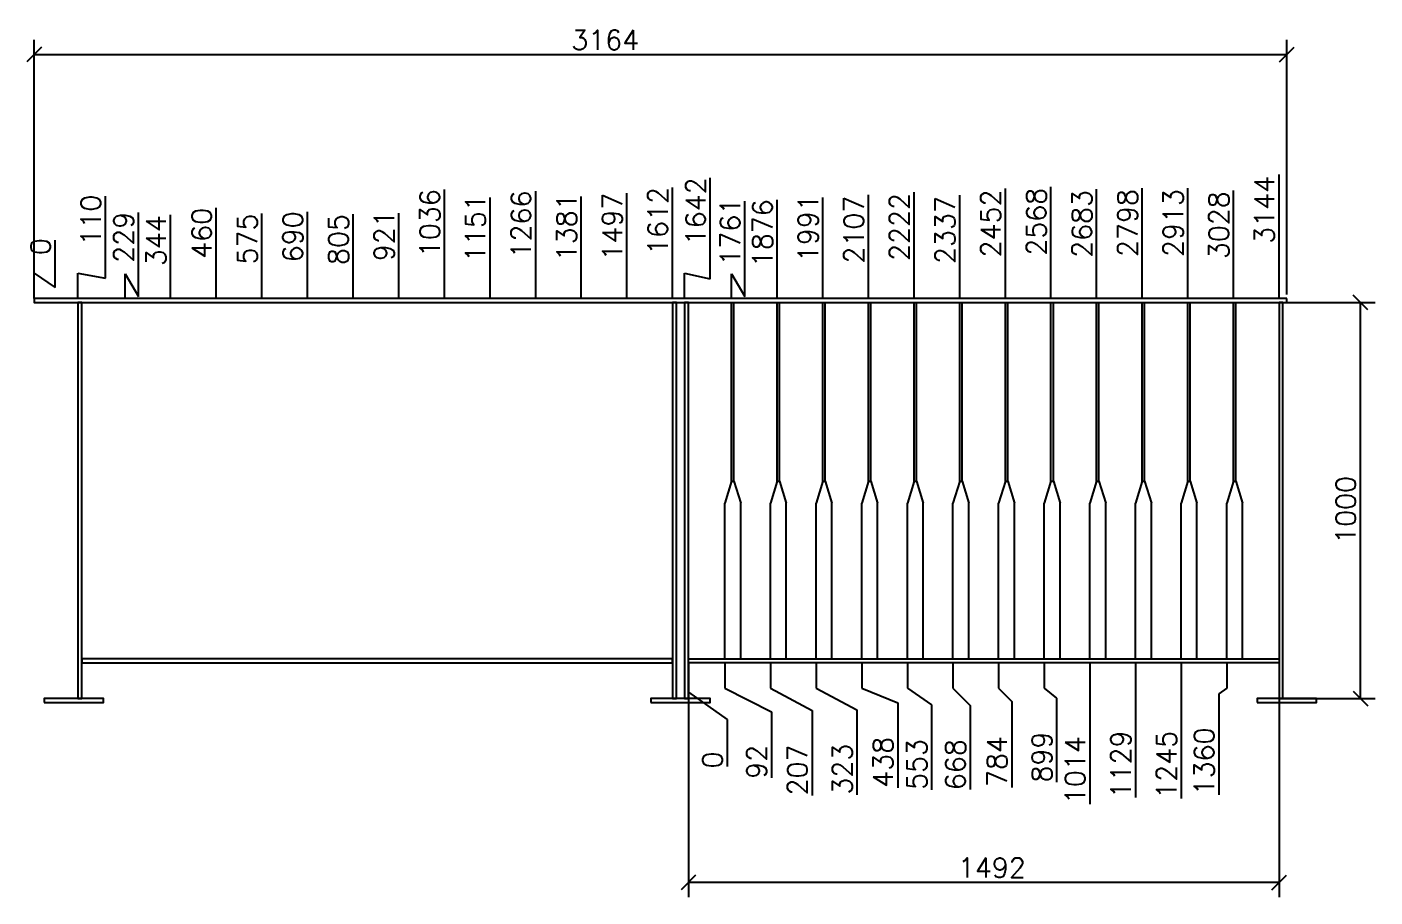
# Model space of a CAD drawing. Header units: millimetres. Extents: x -25270 to 56616, y 992 to 38275.
# Drawn here: x 14698 to 18103, y 26014 to 28211 of the extents above; entities that cross this region are included whole.
import ezdxf

# ---------------------------------------------------------------- set-up
doc = ezdxf.new("R2010")
doc.units = ezdxf.units.MM
doc.layers.add('Garde Corps', color=7, linetype='Continuous')
doc.layers.add('POTCACH', color=7, linetype='Continuous')
doc.styles.add('DETX4', font='romans.shx', dxfattribs={"height": 50})
doc.dimstyles.new('DETX4', dxfattribs={"dimtxt": 50, "dimasz": 37, "dimexe": 37, "dimexo": 10, "dimgap": 12, "dimtad": 1, "dimdec": 0, "dimdsep": 46, "dimtxsty": 'DETX4', "dimblk": 'OBLIQUE', "dimcen": 0.09, "dimadec": 0, "dimazin": 0, "dimtfac": 1, "dimtdec": 0, "dimtix": 1, "dimtofl": 0, "dimtmove": 0, "dimatfit": 3, "dimldrblk": 'OBLIQUE', "dimfxl": 1, "dimtolj": 1, "dimtzin": 0, "dimarcsym": 0})

# ---------------------------------------------------------------- blocks, each defined once
blk = doc.blocks.new('A$C643B79CD')
for p, q in [((17, 449), (17, 898)), ((23, 449), (23, 898)), ((17, 449), (23, 449)), ((0, 0), (0, 392.8)), ((40, 0), (40, 393.3))]:
    blk.add_line(p, q)
at = {"layer": 'POTCACH'}
for p, q in [((17, 449), (0, 392.8)), ((23, 449), (40, 393.3))]:
    blk.add_line(p, q, dxfattribs=at)
blk = doc.blocks.new('_OBLIQUE')
at = {"color": 0, "linetype": 'ByBlock'}
blk.add_line((-0.5, -0.5), (0.5, 0.5), dxfattribs=at)
blk = doc.blocks.new('*D363')
at = {"layer": 'Defpoints', "color": 0, "transparency": 16777216}
for p in [(16368.4, 26615.6), (17860.2, 26615.6), (16368.4, 26051.2)]:
    blk.add_point(p, dxfattribs=at)
at = {"layer": 'POTCACH', "color": 0, "lineweight": -2, "transparency": 16777216}
for p, q in [((16368.4, 26605.6), (16368.4, 26014.2)), ((17860.2, 26605.6), (17860.2, 26014.2)), ((17860.2, 26051.2), (16368.4, 26051.2))]:
    blk.add_line(p, q, dxfattribs=at)
at = {"layer": 'POTCACH', "color": 0, "lineweight": -2, "transparency": 16777216, "xscale": 37, "yscale": 37, "zscale": 37, "rotation": 180}
blk.add_blockref('_OBLIQUE', (16368.4, 26051.2), dxfattribs=at)
at = {"layer": 'POTCACH', "color": 0, "lineweight": -2, "transparency": 16777216, "xscale": 37, "yscale": 37, "zscale": 37}
blk.add_blockref('_OBLIQUE', (17860.2, 26051.2), dxfattribs=at)
at = {"layer": 'POTCACH', "color": 0, "transparency": 16777216, "insert": (17134.9, 26088.2), "char_height": 50, "attachment_point": 5, "style": 'DETX4'}
blk.add_mtext('\\A1;1492', dxfattribs=at)
blk = doc.blocks.new('*D364')
at = {"layer": 'Defpoints', "color": 0, "transparency": 16777216}
for p in [(17880.2, 28141.5), (14716.6, 27525.6), (17880.2, 27525.6)]:
    blk.add_point(p, dxfattribs=at)
at = {"layer": 'POTCACH', "color": 0, "lineweight": -2, "transparency": 16777216}
for p, q in [((14716.6, 27535.6), (14716.6, 28178.5)), ((17880.2, 27535.6), (17880.2, 28178.5)), ((14716.6, 28141.5), (17880.2, 28141.5))]:
    blk.add_line(p, q, dxfattribs=at)
at = {"layer": 'POTCACH', "color": 0, "lineweight": -2, "transparency": 16777216, "xscale": 37, "yscale": 37, "zscale": 37, "rotation": 180}
blk.add_blockref('_OBLIQUE', (14716.6, 28141.5), dxfattribs=at)
at = {"layer": 'POTCACH', "color": 0, "lineweight": -2, "transparency": 16777216, "xscale": 37, "yscale": 37, "zscale": 37}
blk.add_blockref('_OBLIQUE', (17880.2, 28141.5), dxfattribs=at)
at = {"layer": 'POTCACH', "color": 0, "transparency": 16777216, "insert": (16158.4, 28178.5), "char_height": 50, "attachment_point": 5, "style": 'DETX4'}
blk.add_mtext('\\A1;3164', dxfattribs=at)
blk = doc.blocks.new('*D346')
at = {"layer": 'Defpoints', "color": 0, "transparency": 16777216}
for p in [(14769.5, 27627.7), (14716.6, 27525.6), (14716.6, 27515.6)]:
    blk.add_point(p, dxfattribs=at)
at = {"layer": 'POTCACH', "color": 0, "lineweight": -2, "transparency": 16777216}
for p, q in [((14769.5, 27553.7), (14769.5, 27673)), ((14716.6, 27525.6), (14716.6, 27589.6)), ((14716.6, 27589.6), (14769.5, 27553.7))]:
    blk.add_line(p, q, dxfattribs=at)
at = {"layer": 'POTCACH', "color": 0, "transparency": 16777216, "insert": (14732.5, 27656.4), "char_height": 50, "attachment_point": 5, "rotation": 90, "style": 'DETX4'}
blk.add_mtext('\\A1;0', dxfattribs=at)
blk = doc.blocks.new('*D365')
at = {"layer": 'Defpoints', "color": 0, "transparency": 16777216}
for p in [(14896.3, 27650.7), (14716.6, 27525.6), (14826.6, 27515.6)]:
    blk.add_point(p, dxfattribs=at)
at = {"layer": 'POTCACH', "color": 0, "lineweight": -2, "transparency": 16777216}
for p, q in [((14896.3, 27576.7), (14896.3, 27784.2)), ((14826.6, 27525.6), (14826.6, 27589.6)), ((14826.6, 27589.6), (14896.3, 27576.7))]:
    blk.add_line(p, q, dxfattribs=at)
at = {"layer": 'POTCACH', "color": 0, "transparency": 16777216, "insert": (14859.3, 27723.5), "char_height": 50, "attachment_point": 5, "rotation": 90, "style": 'DETX4'}
blk.add_mtext('\\A1;110', dxfattribs=at)
blk = doc.blocks.new('*D366')
at = {"layer": 'Defpoints', "color": 0, "transparency": 16777216}
for p in [(16328.4, 27624.9), (14716.6, 27525.6), (16328.4, 27515.6)]:
    blk.add_point(p, dxfattribs=at)
at = {"layer": 'POTCACH', "color": 0, "lineweight": -2, "transparency": 16777216}
blk.add_line((16328.4, 27525.6), (16328.4, 27806), dxfattribs=at)
at = {"layer": 'POTCACH', "color": 0, "transparency": 16777216, "insert": (16291.4, 27721.5), "char_height": 50, "attachment_point": 5, "rotation": 90, "style": 'DETX4'}
blk.add_mtext('\\A1;1612', dxfattribs=at)
blk = doc.blocks.new('*D367')
at = {"layer": 'Defpoints', "color": 0, "transparency": 16777216}
for p in [(16423.9, 27649.2), (14716.6, 27525.6), (16358.4, 27515.6)]:
    blk.add_point(p, dxfattribs=at)
at = {"layer": 'POTCACH', "color": 0, "lineweight": -2, "transparency": 16777216}
for p, q in [((16423.9, 27575.2), (16423.9, 27830.3)), ((16358.4, 27525.6), (16358.4, 27589.6)), ((16358.4, 27589.6), (16423.9, 27575.2))]:
    blk.add_line(p, q, dxfattribs=at)
at = {"layer": 'POTCACH', "color": 0, "transparency": 16777216, "insert": (16386.9, 27745.8), "char_height": 50, "attachment_point": 5, "rotation": 90, "style": 'DETX4'}
blk.add_mtext('\\A1;1642', dxfattribs=at)
blk = doc.blocks.new('*D368')
at = {"layer": 'Defpoints', "color": 0, "transparency": 16777216}
for p in [(16511.2, 27605.1), (14716.6, 27525.6), (16477.6, 27513.6)]:
    blk.add_point(p, dxfattribs=at)
at = {"layer": 'POTCACH', "color": 0, "lineweight": -2, "transparency": 16777216}
for p, q in [((16511.2, 27531.1), (16511.2, 27771.8)), ((16477.6, 27523.6), (16477.6, 27587.6)), ((16477.6, 27587.6), (16511.2, 27531.1))]:
    blk.add_line(p, q, dxfattribs=at)
at = {"layer": 'POTCACH', "color": 0, "transparency": 16777216, "insert": (16474.2, 27694.4), "char_height": 50, "attachment_point": 5, "rotation": 90, "style": 'DETX4'}
blk.add_mtext('\\A1;1761', dxfattribs=at)
blk = doc.blocks.new('*D369')
at = {"layer": 'Defpoints', "color": 0, "transparency": 16777216}
for p in [(16592.8, 27594), (14716.6, 27525.6), (16592.8, 27513.6)]:
    blk.add_point(p, dxfattribs=at)
at = {"layer": 'POTCACH', "color": 0, "lineweight": -2, "transparency": 16777216}
blk.add_line((16592.8, 27523.6), (16592.8, 27775.1), dxfattribs=at)
at = {"layer": 'POTCACH', "color": 0, "transparency": 16777216, "insert": (16555.8, 27690.5), "char_height": 50, "attachment_point": 5, "rotation": 90, "style": 'DETX4'}
blk.add_mtext('\\A1;1876', dxfattribs=at)
blk = doc.blocks.new('*D370')
at = {"layer": 'Defpoints', "color": 0, "transparency": 16777216}
for p in [(16708, 27613.9), (14716.6, 27525.6), (16708, 27513.6)]:
    blk.add_point(p, dxfattribs=at)
at = {"layer": 'POTCACH', "color": 0, "lineweight": -2, "transparency": 16777216}
blk.add_line((16708, 27523.6), (16708, 27780.6), dxfattribs=at)
at = {"layer": 'POTCACH', "color": 0, "transparency": 16777216, "insert": (16671, 27703.3), "char_height": 50, "attachment_point": 5, "rotation": 90, "style": 'DETX4'}
blk.add_mtext('\\A1;1991', dxfattribs=at)
blk = doc.blocks.new('*D371')
at = {"layer": 'Defpoints', "color": 0, "transparency": 16777216}
for p in [(16823.3, 27599.5), (14716.6, 27525.6), (16823.3, 27513.6)]:
    blk.add_point(p, dxfattribs=at)
at = {"layer": 'POTCACH', "color": 0, "lineweight": -2, "transparency": 16777216}
blk.add_line((16823.3, 27523.6), (16823.3, 27787.7), dxfattribs=at)
at = {"layer": 'POTCACH', "color": 0, "transparency": 16777216, "insert": (16786.3, 27699.6), "char_height": 50, "attachment_point": 5, "rotation": 90, "style": 'DETX4'}
blk.add_mtext('\\A1;2107', dxfattribs=at)
blk = doc.blocks.new('*D372')
at = {"layer": 'Defpoints', "color": 0, "transparency": 16777216}
for p in [(16938.5, 27606.2), (14716.6, 27525.6), (16938.5, 27513.6)]:
    blk.add_point(p, dxfattribs=at)
at = {"layer": 'POTCACH', "color": 0, "lineweight": -2, "transparency": 16777216}
blk.add_line((16938.5, 27523.6), (16938.5, 27794.3), dxfattribs=at)
at = {"layer": 'POTCACH', "color": 0, "transparency": 16777216, "insert": (16901.5, 27706.3), "char_height": 50, "attachment_point": 5, "rotation": 90, "style": 'DETX4'}
blk.add_mtext('\\A1;2222', dxfattribs=at)
blk = doc.blocks.new('*D373')
at = {"layer": 'Defpoints', "color": 0, "transparency": 16777216}
for p in [(17053.7, 27598.4), (14716.6, 27525.6), (17053.7, 27513.6)]:
    blk.add_point(p, dxfattribs=at)
at = {"layer": 'POTCACH', "color": 0, "lineweight": -2, "transparency": 16777216}
blk.add_line((17053.7, 27523.6), (17053.7, 27786.6), dxfattribs=at)
at = {"layer": 'POTCACH', "color": 0, "transparency": 16777216, "insert": (17016.7, 27698.5), "char_height": 50, "attachment_point": 5, "rotation": 90, "style": 'DETX4'}
blk.add_mtext('\\A1;2337', dxfattribs=at)
blk = doc.blocks.new('*D374')
at = {"layer": 'Defpoints', "color": 0, "transparency": 16777216}
for p in [(17169, 27615), (14716.6, 27525.6), (17169, 27513.6)]:
    blk.add_point(p, dxfattribs=at)
at = {"layer": 'POTCACH', "color": 0, "lineweight": -2, "transparency": 16777216}
blk.add_line((17169, 27523.6), (17169, 27803.2), dxfattribs=at)
at = {"layer": 'POTCACH', "color": 0, "transparency": 16777216, "insert": (17132, 27715.1), "char_height": 50, "attachment_point": 5, "rotation": 90, "style": 'DETX4'}
blk.add_mtext('\\A1;2452', dxfattribs=at)
blk = doc.blocks.new('*D375')
at = {"layer": 'Defpoints', "color": 0, "transparency": 16777216}
for p in [(17284.2, 27619.4), (14716.6, 27525.6), (17284.2, 27513.6)]:
    blk.add_point(p, dxfattribs=at)
at = {"layer": 'POTCACH', "color": 0, "lineweight": -2, "transparency": 16777216}
blk.add_line((17284.2, 27523.6), (17284.2, 27807.6), dxfattribs=at)
at = {"layer": 'POTCACH', "color": 0, "transparency": 16777216, "insert": (17247.2, 27719.5), "char_height": 50, "attachment_point": 5, "rotation": 90, "style": 'DETX4'}
blk.add_mtext('\\A1;2568', dxfattribs=at)
blk = doc.blocks.new('*D376')
at = {"layer": 'Defpoints', "color": 0, "transparency": 16777216}
for p in [(17399.4, 27613.9), (14716.6, 27525.6), (17399.4, 27513.6)]:
    blk.add_point(p, dxfattribs=at)
at = {"layer": 'POTCACH', "color": 0, "lineweight": -2, "transparency": 16777216}
blk.add_line((17399.4, 27523.6), (17399.4, 27802.1), dxfattribs=at)
at = {"layer": 'POTCACH', "color": 0, "transparency": 16777216, "insert": (17362.4, 27714), "char_height": 50, "attachment_point": 5, "rotation": 90, "style": 'DETX4'}
blk.add_mtext('\\A1;2683', dxfattribs=at)
blk = doc.blocks.new('*D377')
at = {"layer": 'Defpoints', "color": 0, "transparency": 16777216}
for p in [(17514.7, 27616.1), (14716.6, 27525.6), (17514.7, 27513.6)]:
    blk.add_point(p, dxfattribs=at)
at = {"layer": 'POTCACH', "color": 0, "lineweight": -2, "transparency": 16777216}
blk.add_line((17514.7, 27523.6), (17514.7, 27804.3), dxfattribs=at)
at = {"layer": 'POTCACH', "color": 0, "transparency": 16777216, "insert": (17477.7, 27716.2), "char_height": 50, "attachment_point": 5, "rotation": 90, "style": 'DETX4'}
blk.add_mtext('\\A1;2798', dxfattribs=at)
blk = doc.blocks.new('*D378')
at = {"layer": 'Defpoints', "color": 0, "transparency": 16777216}
for p in [(17629.9, 27616.1), (14716.6, 27525.6), (17629.9, 27513.6)]:
    blk.add_point(p, dxfattribs=at)
at = {"layer": 'POTCACH', "color": 0, "lineweight": -2, "transparency": 16777216}
blk.add_line((17629.9, 27523.6), (17629.9, 27804.3), dxfattribs=at)
at = {"layer": 'POTCACH', "color": 0, "transparency": 16777216, "insert": (17592.9, 27716.2), "char_height": 50, "attachment_point": 5, "rotation": 90, "style": 'DETX4'}
blk.add_mtext('\\A1;2913', dxfattribs=at)
blk = doc.blocks.new('*D379')
at = {"layer": 'Defpoints', "color": 0, "transparency": 16777216}
for p in [(17745.1, 27610.6), (14716.6, 27525.6), (17745.1, 27513.6)]:
    blk.add_point(p, dxfattribs=at)
at = {"layer": 'POTCACH', "color": 0, "lineweight": -2, "transparency": 16777216}
blk.add_line((17745.1, 27523.6), (17745.1, 27798.7), dxfattribs=at)
at = {"layer": 'POTCACH', "color": 0, "transparency": 16777216, "insert": (17708.1, 27710.7), "char_height": 50, "attachment_point": 5, "rotation": 90, "style": 'DETX4'}
blk.add_mtext('\\A1;3028', dxfattribs=at)
blk = doc.blocks.new('*D380')
at = {"layer": 'Defpoints', "color": 0, "transparency": 16777216}
for p in [(17860.1, 27648.1), (14716.6, 27525.6), (17860.1, 27513.6)]:
    blk.add_point(p, dxfattribs=at)
at = {"layer": 'POTCACH', "color": 0, "lineweight": -2, "transparency": 16777216}
blk.add_line((17860.1, 27523.6), (17860.1, 27838.7), dxfattribs=at)
at = {"layer": 'POTCACH', "color": 0, "transparency": 16777216, "insert": (17823.1, 27749.4), "char_height": 50, "attachment_point": 5, "rotation": 90, "style": 'DETX4'}
blk.add_mtext('\\A1;3144', dxfattribs=at)
blk = doc.blocks.new('*D347')
at = {"layer": 'Defpoints', "color": 0, "transparency": 16777216}
for p in [(14979.4, 27605.1), (14716.6, 27520.6), (14945.8, 27513.6)]:
    blk.add_point(p, dxfattribs=at)
at = {"layer": 'POTCACH', "color": 0, "lineweight": -2, "transparency": 16777216}
for p, q in [((14979.4, 27531.1), (14979.4, 27743.2)), ((14945.8, 27523.6), (14945.8, 27587.6)), ((14945.8, 27587.6), (14979.4, 27531.1))]:
    blk.add_line(p, q, dxfattribs=at)
at = {"layer": 'POTCACH', "color": 0, "transparency": 16777216, "insert": (14942.4, 27680.1), "char_height": 50, "attachment_point": 5, "rotation": 90, "style": 'DETX4'}
blk.add_mtext('\\A1;229', dxfattribs=at)
blk = doc.blocks.new('*D348')
at = {"layer": 'Defpoints', "color": 0, "transparency": 16777216}
for p in [(15061, 27594), (14716.6, 27520.6), (15061, 27513.6)]:
    blk.add_point(p, dxfattribs=at)
at = {"layer": 'POTCACH', "color": 0, "lineweight": -2, "transparency": 16777216}
blk.add_line((15061, 27523.6), (15061, 27737), dxfattribs=at)
at = {"layer": 'POTCACH', "color": 0, "transparency": 16777216, "insert": (15024, 27671.5), "char_height": 50, "attachment_point": 5, "rotation": 90, "style": 'DETX4'}
blk.add_mtext('\\A1;344', dxfattribs=at)
blk = doc.blocks.new('*D349')
at = {"layer": 'Defpoints', "color": 0, "transparency": 16777216}
for p in [(15176.3, 27613.9), (14716.6, 27520.6), (15176.3, 27513.6)]:
    blk.add_point(p, dxfattribs=at)
at = {"layer": 'POTCACH', "color": 0, "lineweight": -2, "transparency": 16777216}
blk.add_line((15176.3, 27523.6), (15176.3, 27754.5), dxfattribs=at)
at = {"layer": 'POTCACH', "color": 0, "transparency": 16777216, "insert": (15139.3, 27690.2), "char_height": 50, "attachment_point": 5, "rotation": 90, "style": 'DETX4'}
blk.add_mtext('\\A1;460', dxfattribs=at)
blk = doc.blocks.new('*D350')
at = {"layer": 'Defpoints', "color": 0, "transparency": 16777216}
for p in [(15291.5, 27599.5), (14716.6, 27520.6), (15291.5, 27513.6)]:
    blk.add_point(p, dxfattribs=at)
at = {"layer": 'POTCACH', "color": 0, "lineweight": -2, "transparency": 16777216}
blk.add_line((15291.5, 27523.6), (15291.5, 27740.1), dxfattribs=at)
at = {"layer": 'POTCACH', "color": 0, "transparency": 16777216, "insert": (15254.5, 27675.8), "char_height": 50, "attachment_point": 5, "rotation": 90, "style": 'DETX4'}
blk.add_mtext('\\A1;575', dxfattribs=at)
blk = doc.blocks.new('*D351')
at = {"layer": 'Defpoints', "color": 0, "transparency": 16777216}
for p in [(15406.7, 27606.2), (14716.6, 27520.6), (15406.7, 27513.6)]:
    blk.add_point(p, dxfattribs=at)
at = {"layer": 'POTCACH', "color": 0, "lineweight": -2, "transparency": 16777216}
blk.add_line((15406.7, 27523.6), (15406.7, 27744.3), dxfattribs=at)
at = {"layer": 'POTCACH', "color": 0, "transparency": 16777216, "insert": (15369.7, 27681.3), "char_height": 50, "attachment_point": 5, "rotation": 90, "style": 'DETX4'}
blk.add_mtext('\\A1;690', dxfattribs=at)
blk = doc.blocks.new('*D352')
at = {"layer": 'Defpoints', "color": 0, "transparency": 16777216}
for p in [(15521.9, 27598.4), (14716.6, 27520.6), (15521.9, 27513.6)]:
    blk.add_point(p, dxfattribs=at)
at = {"layer": 'POTCACH', "color": 0, "lineweight": -2, "transparency": 16777216}
blk.add_line((15521.9, 27523.6), (15521.9, 27739), dxfattribs=at)
at = {"layer": 'POTCACH', "color": 0, "transparency": 16777216, "insert": (15484.9, 27674.7), "char_height": 50, "attachment_point": 5, "rotation": 90, "style": 'DETX4'}
blk.add_mtext('\\A1;805', dxfattribs=at)
blk = doc.blocks.new('*D353')
at = {"layer": 'Defpoints', "color": 0, "transparency": 16777216}
for p in [(15637.2, 27615), (14716.6, 27520.6), (15637.2, 27513.6)]:
    blk.add_point(p, dxfattribs=at)
at = {"layer": 'POTCACH', "color": 0, "lineweight": -2, "transparency": 16777216}
blk.add_line((15637.2, 27523.6), (15637.2, 27741.3), dxfattribs=at)
at = {"layer": 'POTCACH', "color": 0, "transparency": 16777216, "insert": (15600.2, 27684.1), "char_height": 50, "attachment_point": 5, "rotation": 90, "style": 'DETX4'}
blk.add_mtext('\\A1;921', dxfattribs=at)
blk = doc.blocks.new('*D354')
at = {"layer": 'Defpoints', "color": 0, "transparency": 16777216}
for p in [(15752.4, 27619.4), (14716.6, 27520.6), (15752.4, 27513.6)]:
    blk.add_point(p, dxfattribs=at)
at = {"layer": 'POTCACH', "color": 0, "lineweight": -2, "transparency": 16777216}
blk.add_line((15752.4, 27523.6), (15752.4, 27800.5), dxfattribs=at)
at = {"layer": 'POTCACH', "color": 0, "transparency": 16777216, "insert": (15715.4, 27715.9), "char_height": 50, "attachment_point": 5, "rotation": 90, "style": 'DETX4'}
blk.add_mtext('\\A1;1036', dxfattribs=at)
blk = doc.blocks.new('*D355')
at = {"layer": 'Defpoints', "color": 0, "transparency": 16777216}
for p in [(15867.6, 27613.9), (14716.6, 27520.6), (15867.6, 27513.6)]:
    blk.add_point(p, dxfattribs=at)
at = {"layer": 'POTCACH', "color": 0, "lineweight": -2, "transparency": 16777216}
blk.add_line((15867.6, 27523.6), (15867.6, 27780.6), dxfattribs=at)
at = {"layer": 'POTCACH', "color": 0, "transparency": 16777216, "insert": (15830.6, 27703.3), "char_height": 50, "attachment_point": 5, "rotation": 90, "style": 'DETX4'}
blk.add_mtext('\\A1;1151', dxfattribs=at)
blk = doc.blocks.new('*D356')
at = {"layer": 'Defpoints', "color": 0, "transparency": 16777216}
for p in [(15982.9, 27616.1), (14716.6, 27520.6), (15982.9, 27513.6)]:
    blk.add_point(p, dxfattribs=at)
at = {"layer": 'POTCACH', "color": 0, "lineweight": -2, "transparency": 16777216}
blk.add_line((15982.9, 27523.6), (15982.9, 27797.1), dxfattribs=at)
at = {"layer": 'POTCACH', "color": 0, "transparency": 16777216, "insert": (15945.9, 27712.6), "char_height": 50, "attachment_point": 5, "rotation": 90, "style": 'DETX4'}
blk.add_mtext('\\A1;1266', dxfattribs=at)
blk = doc.blocks.new('*D357')
at = {"layer": 'Defpoints', "color": 0, "transparency": 16777216}
for p in [(16098.1, 27616.1), (14716.6, 27520.6), (16098.1, 27513.6)]:
    blk.add_point(p, dxfattribs=at)
at = {"layer": 'POTCACH', "color": 0, "lineweight": -2, "transparency": 16777216}
blk.add_line((16098.1, 27523.6), (16098.1, 27782.8), dxfattribs=at)
at = {"layer": 'POTCACH', "color": 0, "transparency": 16777216, "insert": (16061.1, 27705.5), "char_height": 50, "attachment_point": 5, "rotation": 90, "style": 'DETX4'}
blk.add_mtext('\\A1;1381', dxfattribs=at)
blk = doc.blocks.new('*D358')
at = {"layer": 'Defpoints', "color": 0, "transparency": 16777216}
for p in [(16213.3, 27610.6), (14716.6, 27520.6), (16213.3, 27513.6)]:
    blk.add_point(p, dxfattribs=at)
at = {"layer": 'POTCACH', "color": 0, "lineweight": -2, "transparency": 16777216}
blk.add_line((16213.3, 27523.6), (16213.3, 27791.6), dxfattribs=at)
at = {"layer": 'POTCACH', "color": 0, "transparency": 16777216, "insert": (16176.3, 27707.1), "char_height": 50, "attachment_point": 5, "rotation": 90, "style": 'DETX4'}
blk.add_mtext('\\A1;1497', dxfattribs=at)
blk = doc.blocks.new('*D359')
at = {"layer": 'Defpoints', "color": 0, "transparency": 16777216}
for p in [(16368.4, 26615.6), (16368.4, 26605.6), (16466.4, 26388.8)]:
    blk.add_point(p, dxfattribs=at)
at = {"layer": 'POTCACH', "color": 0, "lineweight": -2, "transparency": 16777216}
for p, q in [((16368.4, 26595.6), (16368.4, 26531.6)), ((16368.4, 26531.6), (16466.4, 26462.8)), ((16466.4, 26462.8), (16466.4, 26343.4))]:
    blk.add_line(p, q, dxfattribs=at)
at = {"layer": 'POTCACH', "color": 0, "transparency": 16777216, "insert": (16429.4, 26360.1), "char_height": 50, "attachment_point": 5, "rotation": 90, "style": 'DETX4'}
blk.add_mtext('\\A1;0', dxfattribs=at)
blk = doc.blocks.new('*D381')
at = {"layer": 'Defpoints', "color": 0, "transparency": 16777216}
for p in [(16368.4, 26615.6), (16460.6, 26615.6), (16578, 26407.9)]:
    blk.add_point(p, dxfattribs=at)
at = {"layer": 'POTCACH', "color": 0, "lineweight": -2, "transparency": 16777216}
for p, q in [((16460.6, 26605.6), (16460.6, 26541.6)), ((16460.6, 26541.6), (16578, 26481.9)), ((16578, 26481.9), (16578, 26315))]:
    blk.add_line(p, q, dxfattribs=at)
at = {"layer": 'POTCACH', "color": 0, "transparency": 16777216, "insert": (16541, 26355.5), "char_height": 50, "attachment_point": 5, "rotation": 90, "style": 'DETX4'}
blk.add_mtext('\\A1;92', dxfattribs=at)
blk = doc.blocks.new('*D360')
at = {"layer": 'Defpoints', "color": 0, "transparency": 16777216}
for p in [(16368.4, 26615.6), (16575.8, 26615.6), (16680.8, 26411.4)]:
    blk.add_point(p, dxfattribs=at)
at = {"layer": 'POTCACH', "color": 0, "lineweight": -2, "transparency": 16777216}
for p, q in [((16575.8, 26605.6), (16575.8, 26541.6)), ((16575.8, 26541.6), (16680.8, 26485.4)), ((16680.8, 26485.4), (16680.8, 26270.8))]:
    blk.add_line(p, q, dxfattribs=at)
at = {"layer": 'POTCACH', "color": 0, "transparency": 16777216, "insert": (16643.8, 26335.1), "char_height": 50, "attachment_point": 5, "rotation": 90, "style": 'DETX4'}
blk.add_mtext('\\A1;207', dxfattribs=at)
blk = doc.blocks.new('*D361')
at = {"layer": 'Defpoints', "color": 0, "transparency": 16777216}
for p in [(16368.4, 26615.6), (16691, 26615.6), (16794.2, 26413.2)]:
    blk.add_point(p, dxfattribs=at)
at = {"layer": 'POTCACH', "color": 0, "lineweight": -2, "transparency": 16777216}
for p, q in [((16691, 26605.6), (16691, 26541.6)), ((16691, 26541.6), (16794.2, 26487.2)), ((16794.2, 26487.2), (16794.2, 26272.6))]:
    blk.add_line(p, q, dxfattribs=at)
at = {"layer": 'POTCACH', "color": 0, "transparency": 16777216, "insert": (16757.2, 26336.9), "char_height": 50, "attachment_point": 5, "rotation": 90, "style": 'DETX4'}
blk.add_mtext('\\A1;323', dxfattribs=at)
blk = doc.blocks.new('*D362')
at = {"layer": 'Defpoints', "color": 0, "transparency": 16777216}
for p in [(16368.4, 26615.6), (16806.3, 26615.6), (16897.1, 26430.6)]:
    blk.add_point(p, dxfattribs=at)
at = {"layer": 'POTCACH', "color": 0, "lineweight": -2, "transparency": 16777216}
for p, q in [((16806.3, 26605.6), (16806.3, 26541.6)), ((16806.3, 26541.6), (16897.1, 26504.6)), ((16897.1, 26504.6), (16897.1, 26290))]:
    blk.add_line(p, q, dxfattribs=at)
at = {"layer": 'POTCACH', "color": 0, "transparency": 16777216, "insert": (16860.1, 26354.3), "char_height": 50, "attachment_point": 5, "rotation": 90, "style": 'DETX4'}
blk.add_mtext('\\A1;438', dxfattribs=at)
blk = doc.blocks.new('*D382')
at = {"layer": 'Defpoints', "color": 0, "transparency": 16777216}
for p in [(16368.4, 26615.6), (16921.5, 26615.6), (16982.5, 26425.3)]:
    blk.add_point(p, dxfattribs=at)
at = {"layer": 'POTCACH', "color": 0, "lineweight": -2, "transparency": 16777216}
for p, q in [((16921.5, 26605.6), (16921.5, 26541.6)), ((16921.5, 26541.6), (16982.5, 26499.3)), ((16982.5, 26499.3), (16982.5, 26284.8))]:
    blk.add_line(p, q, dxfattribs=at)
at = {"layer": 'POTCACH', "color": 0, "transparency": 16777216, "insert": (16945.5, 26349.1), "char_height": 50, "attachment_point": 5, "rotation": 90, "style": 'DETX4'}
blk.add_mtext('\\A1;553', dxfattribs=at)
blk = doc.blocks.new('*D383')
at = {"layer": 'Defpoints', "color": 0, "transparency": 16777216}
for p in [(16368.4, 26615.6), (17036.7, 26615.6), (17080.1, 26423.6)]:
    blk.add_point(p, dxfattribs=at)
at = {"layer": 'POTCACH', "color": 0, "lineweight": -2, "transparency": 16777216}
for p, q in [((17036.7, 26605.6), (17036.7, 26541.6)), ((17036.7, 26541.6), (17080.1, 26497.6)), ((17080.1, 26497.6), (17080.1, 26285.4))]:
    blk.add_line(p, q, dxfattribs=at)
at = {"layer": 'POTCACH', "color": 0, "transparency": 16777216, "insert": (17043.1, 26348.5), "char_height": 50, "attachment_point": 5, "rotation": 90, "style": 'DETX4'}
blk.add_mtext('\\A1;668', dxfattribs=at)
blk = doc.blocks.new('*D384')
at = {"layer": 'Defpoints', "color": 0, "transparency": 16777216}
for p in [(16368.4, 26615.6), (17152, 26615.6), (17185.1, 26434)]:
    blk.add_point(p, dxfattribs=at)
at = {"layer": 'POTCACH', "color": 0, "lineweight": -2, "transparency": 16777216}
for p, q in [((17152, 26605.6), (17152, 26541.6)), ((17152, 26541.6), (17185.1, 26508)), ((17185.1, 26508), (17185.1, 26291.1))]:
    blk.add_line(p, q, dxfattribs=at)
at = {"layer": 'POTCACH', "color": 0, "transparency": 16777216, "insert": (17148.1, 26356.5), "char_height": 50, "attachment_point": 5, "rotation": 90, "style": 'DETX4'}
blk.add_mtext('\\A1;784', dxfattribs=at)
blk = doc.blocks.new('*D385')
at = {"layer": 'Defpoints', "color": 0, "transparency": 16777216}
for p in [(16368.4, 26615.6), (17267.2, 26615.6), (17298.4, 26442.7)]:
    blk.add_point(p, dxfattribs=at)
at = {"layer": 'POTCACH', "color": 0, "lineweight": -2, "transparency": 16777216}
for p, q in [((17267.2, 26605.6), (17267.2, 26541.6)), ((17267.2, 26541.6), (17298.4, 26516.7)), ((17298.4, 26516.7), (17298.4, 26304.5))]:
    blk.add_line(p, q, dxfattribs=at)
at = {"layer": 'POTCACH', "color": 0, "transparency": 16777216, "insert": (17261.4, 26367.6), "char_height": 50, "attachment_point": 5, "rotation": 90, "style": 'DETX4'}
blk.add_mtext('\\A1;899', dxfattribs=at)
blk = doc.blocks.new('*D386')
at = {"layer": 'Defpoints', "color": 0, "transparency": 16777216}
for p in [(16368.4, 26615.6), (17382.4, 26615.6), (17382.4, 26432.3)]:
    blk.add_point(p, dxfattribs=at)
at = {"layer": 'POTCACH', "color": 0, "lineweight": -2, "transparency": 16777216}
blk.add_line((17382.4, 26605.6), (17382.4, 26248.9), dxfattribs=at)
at = {"layer": 'POTCACH', "color": 0, "transparency": 16777216, "insert": (17345.4, 26334.6), "char_height": 50, "attachment_point": 5, "rotation": 90, "style": 'DETX4'}
blk.add_mtext('\\A1;1014', dxfattribs=at)
blk = doc.blocks.new('*D387')
at = {"layer": 'Defpoints', "color": 0, "transparency": 16777216}
for p in [(16368.4, 26615.6), (17497.7, 26615.6), (17497.7, 26444.5)]:
    blk.add_point(p, dxfattribs=at)
at = {"layer": 'POTCACH', "color": 0, "lineweight": -2, "transparency": 16777216}
blk.add_line((17497.7, 26605.6), (17497.7, 26265.8), dxfattribs=at)
at = {"layer": 'POTCACH', "color": 0, "transparency": 16777216, "insert": (17460.7, 26349.1), "char_height": 50, "attachment_point": 5, "rotation": 90, "style": 'DETX4'}
blk.add_mtext('\\A1;1129', dxfattribs=at)
blk = doc.blocks.new('*D388')
at = {"layer": 'Defpoints', "color": 0, "transparency": 16777216}
for p in [(16368.4, 26615.6), (17612.9, 26615.6), (17612.9, 26444.5)]:
    blk.add_point(p, dxfattribs=at)
at = {"layer": 'POTCACH', "color": 0, "lineweight": -2, "transparency": 16777216}
blk.add_line((17612.9, 26605.6), (17612.9, 26263.4), dxfattribs=at)
at = {"layer": 'POTCACH', "color": 0, "transparency": 16777216, "insert": (17575.9, 26348), "char_height": 50, "attachment_point": 5, "rotation": 90, "style": 'DETX4'}
blk.add_mtext('\\A1;1245', dxfattribs=at)
blk = doc.blocks.new('*D389')
at = {"layer": 'Defpoints', "color": 0, "transparency": 16777216}
for p in [(16368.4, 26615.6), (17728.1, 26615.6), (17708.2, 26453.2)]:
    blk.add_point(p, dxfattribs=at)
at = {"layer": 'POTCACH', "color": 0, "lineweight": -2, "transparency": 16777216}
for p, q in [((17728.1, 26605.6), (17728.1, 26541.6)), ((17728.1, 26541.6), (17708.2, 26527.2)), ((17708.2, 26527.2), (17708.2, 26272.1))]:
    blk.add_line(p, q, dxfattribs=at)
at = {"layer": 'POTCACH', "color": 0, "transparency": 16777216, "insert": (17671.2, 26356.7), "char_height": 50, "attachment_point": 5, "rotation": 90, "style": 'DETX4'}
blk.add_mtext('\\A1;1360', dxfattribs=at)
blk = doc.blocks.new('*D390')
at = {"layer": 'Defpoints', "color": 0, "transparency": 16777216}
for p in [(17860.1, 27515.6), (18065.6, 27515.6), (17860.1, 26515.6)]:
    blk.add_point(p, dxfattribs=at)
at = {"layer": 'POTCACH', "color": 0, "lineweight": -2, "transparency": 16777216}
for p, q in [((17870.1, 27515.6), (18102.6, 27515.6)), ((18065.6, 26515.6), (18065.6, 27515.6)), ((17870.1, 26515.6), (18102.6, 26515.6))]:
    blk.add_line(p, q, dxfattribs=at)
at = {"layer": 'POTCACH', "color": 0, "lineweight": -2, "transparency": 16777216, "xscale": 37, "yscale": 37, "zscale": 37}
for p, rotation in [((18065.6, 27515.6), 90), ((18065.6, 26515.6), 270)]:
    blk.add_blockref('_OBLIQUE', p, dxfattribs=dict(at, rotation=rotation))
at = {"layer": 'POTCACH', "color": 0, "transparency": 16777216, "insert": (18028.6, 26991.8), "char_height": 50, "attachment_point": 5, "rotation": 90, "style": 'DETX4'}
blk.add_mtext('\\A1;1000', dxfattribs=at)

msp = doc.modelspace()

# ---------------------------------------------------------------- linework, layer by layer
at = {"layer": 'POTCACH'}
for points in [[(17880.2, 27525.6), (14716.6, 27525.6), (14716.6, 27515.6), (17880.2, 27515.6)], [(14826.6, 26515.6), (14836.6, 26515.6), (14836.6, 27515.6), (14826.6, 27515.6)], [(16328.4, 26515.6), (16338.4, 26515.6), (16338.4, 27515.6), (16328.4, 27515.6)], [(16358.4, 26515.6), (16368.4, 26515.6), (16368.4, 27515.6), (16358.4, 27515.6)], [(17860.1, 26515.6), (17870.1, 26515.6), (17870.1, 27515.6), (17860.1, 27515.6)], [(16328.5, 26615.6), (14836.7, 26615.6), (14836.7, 26605.6), (16328.5, 26605.6)], [(16368.4, 26615.6), (17860.2, 26615.6), (17860.2, 26605.6), (16368.4, 26605.6)], [(14741.6, 26505.6), (14891.6, 26505.6), (14891.6, 26515.6), (14741.6, 26515.6)], [(16273.4, 26505.6), (16423.4, 26505.6), (16423.4, 26515.6), (16273.4, 26515.6)], [(17805.2, 26505.6), (17955.2, 26505.6), (17955.2, 26515.6), (17805.2, 26515.6)]]:
    msp.add_lwpolyline(points, close=True, dxfattribs=at)

# ---------------------------------------------------------------- block references
at = {"layer": 'Garde Corps'}
for p in [(16460.6, 26615.6), (16575.8, 26615.6), (16691, 26615.6), (16806.3, 26615.6), (16921.5, 26615.6), (17036.7, 26615.6), (17152, 26615.6), (17267.2, 26615.6), (17382.4, 26615.6), (17497.7, 26615.6), (17612.9, 26615.6), (17728.1, 26615.6)]:
    msp.add_blockref('A$C643B79CD', p, dxfattribs=at)

# ---------------------------------------------------------------- dimensions: what is measured, and where the dimension line sits
at = {"layer": 'POTCACH'}
for base, p1, p2, picture, middle in [((17880.2, 28141.5), (14716.6, 27525.6), (17880.2, 27525.6), '*D364', (16158.4, 28141.5)), ((16368.4, 26051.2), (17860.2, 26615.6), (16368.4, 26615.6), '*D363', (17134.9, 26051.2))]:
    dim = msp.add_linear_dim(base=base, p1=p1, p2=p2, dimstyle='DETX4', dxfattribs=at)
    dim.commit()
    dim.dimension.update_dxf_attribs({"geometry": picture, "text_midpoint": middle, "dimtype": 160})
for feature_location, offset, origin, picture, middle in [((17860.1361, 27513.5838), (0, 134.5286), (14716.6317, 27525.5838), '*D380', (17823.1361, 27749.3982)), ((16358.4, 27515.6), (65.5, 133.6), (14716.6, 27525.6), '*D367', (16386.9, 27745.8)), ((17284.2, 27513.6), (0, 105.8), (14716.6, 27525.6), '*D375', (17247.2, 27719.5)), ((16328.4, 27515.6), (0, 109.3), (14716.6, 27525.6), '*D366', (16291.4, 27721.5)), ((17514.7, 27513.6), (0, 102.5), (14716.6, 27525.6), '*D377', (17477.7, 27716.2)), ((17629.9, 27513.6), (0, 102.5), (14716.6, 27525.6), '*D378', (17592.9, 27716.2)), ((17169, 27513.6), (0, 101.4), (14716.6, 27525.6), '*D374', (17132, 27715.1)), ((17399.4, 27513.6), (0, 100.3), (14716.6, 27525.6), '*D376', (17362.4, 27714)), ((15752.4, 27513.6), (0, 105.8), (14716.6, 27520.6), '*D354', (15715.4, 27715.9)), ((17745.1104, 27513.5838), (0, 96.975), (14716.6317, 27525.5838), '*D379', (17708.1104, 27710.6541)), ((15982.9, 27513.6), (0, 102.5), (14716.6, 27520.6), '*D356', (15945.9, 27712.6)), ((16938.5, 27513.6), (0, 92.6), (14716.6, 27525.6), '*D372', (16901.5, 27706.3)), ((16213.3, 27513.6), (0, 97), (14716.6, 27520.6), '*D358', (16176.3, 27707.1)), ((16823.3, 27513.6), (0, 85.9), (14716.6, 27525.6), '*D371', (16786.3, 27699.6)), ((17053.7, 27513.6), (0, 84.8), (14716.6, 27525.6), '*D373', (17016.7, 27698.5)), ((14826.6, 27515.6), (69.8, 135.2), (14716.6, 27525.6), '*D365', (14859.3, 27723.5)), ((16098.0947, 27513.5838), (0, 102.4976), (14716.6317, 27520.5838), '*D357', (16061.0947, 27705.4624)), ((16708, 27513.6), (0, 100.3), (14716.6, 27525.6), '*D370', (16671, 27703.3)), ((15867.6, 27513.6), (0, 100.3), (14716.6, 27520.6), '*D355', (15830.6, 27703.3)), ((16592.8, 27513.6), (0, 80.4), (14716.6, 27525.6), '*D369', (16555.8, 27690.5)), ((16477.6, 27513.6), (33.6, 91.5), (14716.6, 27525.6), '*D368', (16474.2, 27694.4)), ((15176.3, 27513.6), (0, 100.3), (14716.6, 27520.6), '*D349', (15139.3, 27690.2)), ((15406.7, 27513.6), (0, 92.6), (14716.6, 27520.6), '*D351', (15369.7, 27681.3)), ((14945.8, 27513.6), (33.6, 91.5), (14716.6, 27520.6), '*D347', (14942.4, 27680.1)), ((15637.2, 27513.6), (0, 101.4), (14716.6, 27520.6), '*D353', (15600.2, 27684.1)), ((15291.5, 27513.6), (0, 85.9), (14716.6, 27520.6), '*D350', (15254.5, 27675.8)), ((15521.9, 27513.6), (0, 84.8), (14716.6, 27520.6), '*D352', (15484.9, 27674.7)), ((15061, 27513.6), (0, 80.4), (14716.6, 27520.6), '*D348', (15024, 27671.5)), ((14716.6316519, 27515.5837872), (52.8729798, 112.1270332), (14716.6316519, 27525.5837872), '*D346', (14732.5046317, 27656.3774871)), ((16368.3503519, 26605.5837872), (98.0259302, -216.8113961), (16368.3503519, 26615.5837872), '*D359', (16429.376282, 26360.1057244)), ((16460.6, 26615.6), (117.4, -207.7), (16368.4, 26615.6), '*D381', (16541, 26355.5)), ((16575.8, 26615.6), (105, -204.2), (16368.4, 26615.6), '*D360', (16643.8, 26335.1)), ((16691, 26615.6), (103.1, -202.4), (16368.4, 26615.6), '*D361', (16757.2, 26336.9)), ((16806.3, 26615.6), (90.8, -185), (16368.4, 26615.6), '*D362', (16860.1, 26354.3)), ((16921.5, 26615.6), (61, -190.2), (16368.4, 26615.6), '*D382', (16945.5, 26349.1)), ((17036.7, 26615.6), (43.4, -192), (16368.4, 26615.6), '*D383', (17043.1, 26348.5)), ((17152, 26615.6), (33.1, -181.6), (16368.4, 26615.6), '*D384', (17148.1, 26356.5)), ((17267.2, 26615.6), (31.3, -172.8), (16368.4, 26615.6), '*D385', (17261.4, 26367.6)), ((17382.4, 26615.6), (0, -183.3), (16368.4, 26615.6), '*D386', (17345.4, 26334.6)), ((17497.7, 26615.6), (0, -171.1), (16368.4, 26615.6), '*D387', (17460.7, 26349.1)), ((17612.8804, 26615.5838), (0, -171.1083), (16368.3504, 26615.5838), '*D388', (17575.8804, 26347.9518)), ((17728.1, 26615.6), (-19.9, -162.4), (16368.4, 26615.6), '*D389', (17671.2, 26356.7))]:
    dim = msp.add_ordinate_dim(feature_location=feature_location, offset=offset, dtype=1, origin=origin, dimstyle='DETX4', dxfattribs=at)
    dim.commit()
    dim.dimension.update_dxf_attribs({"geometry": picture, "text_midpoint": middle})
dim = msp.add_linear_dim(base=(18065.6, 27515.6), p1=(17860.1, 26515.6), p2=(17860.1, 27515.6), angle=90, dimstyle='DETX4', dxfattribs=at)
dim.commit()
dim.dimension.update_dxf_attribs({"geometry": '*D390', "text_midpoint": (18065.6, 26991.8), "dimtype": 160})

doc.saveas('drawing.dxf')
